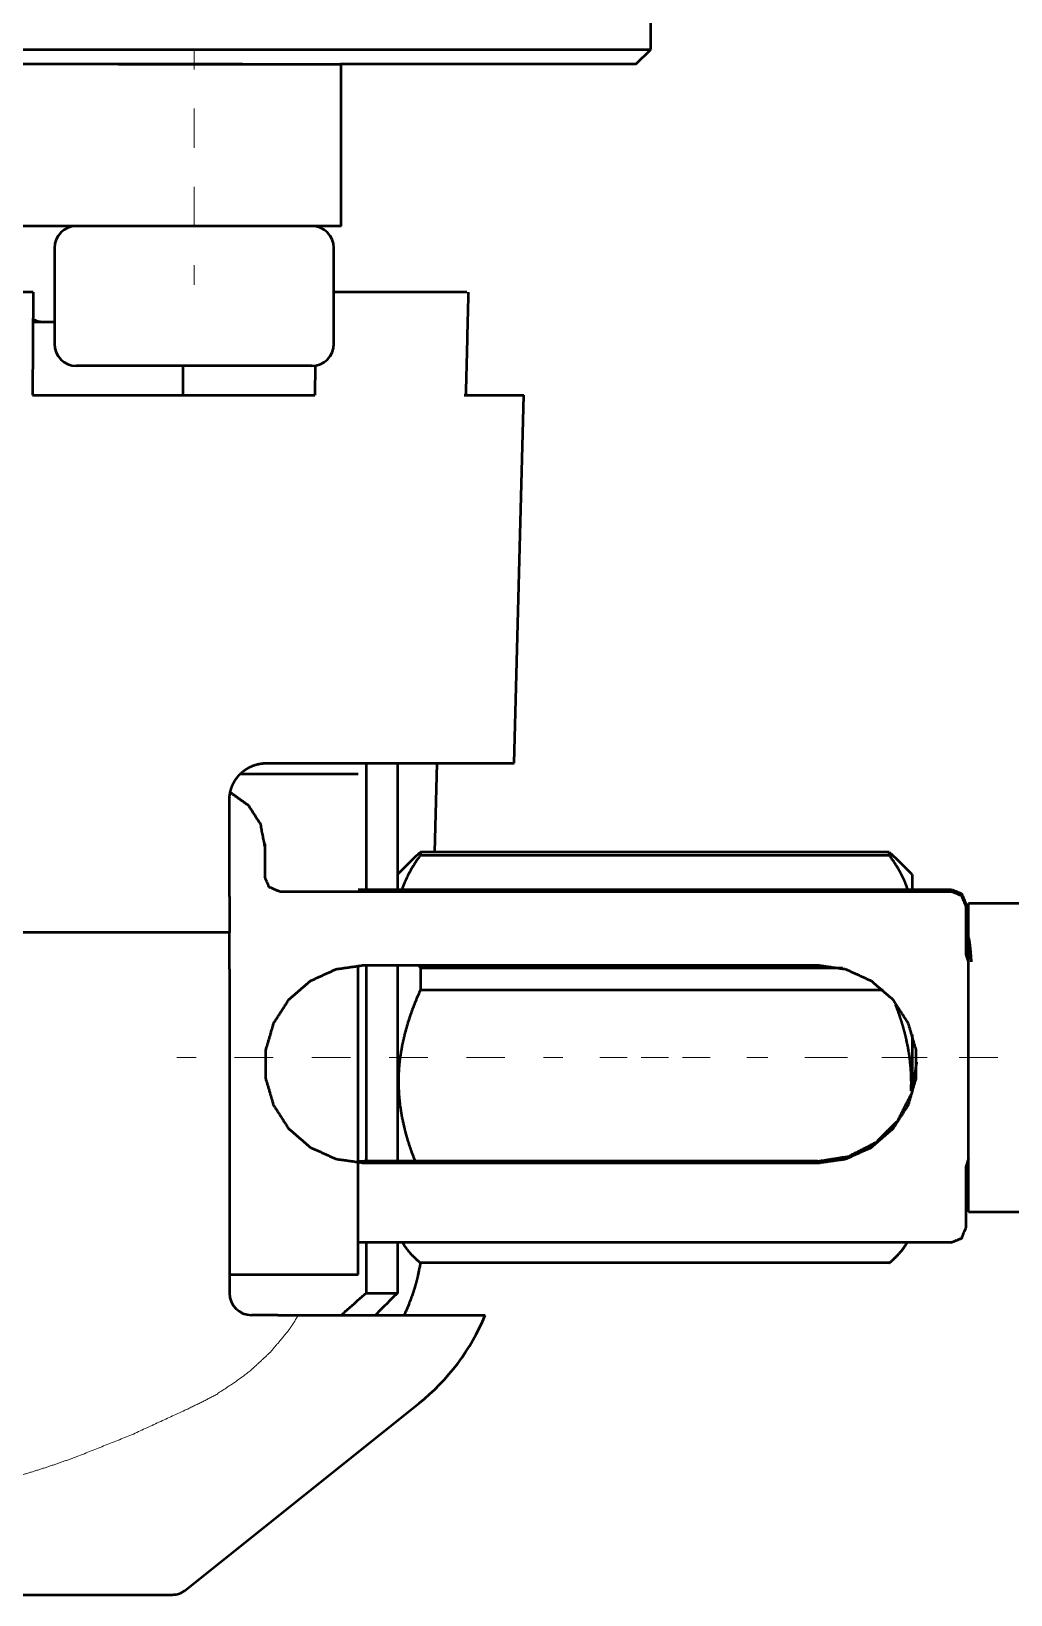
# Paper-space layout 'Layout1' of a CAD drawing. Header units: millimetres. Extents: x 0 to 420, y 0 to 297.
# Drawn here: x 167.64 to 194.27, y 109.82 to 152.31 of the extents above; entities that cross this region are included whole.
import ezdxf

# ---------------------------------------------------------------- set-up
doc = ezdxf.new("R2010")
doc.units = ezdxf.units.MM
doc.layers.add('170', color=7, linetype='Continuous', true_color=0xffffff)

psp = doc.layouts.get("Layout1")

# ---------------------------------------------------------------- linework, layer by layer
at = {"layer": '170', "color": 155, "linetype": 'Continuous', "lineweight": 50}
for p, q in [((184.478, 151.819), (184.478, 155.435)), ((184.078, 151.419), (184.478, 151.819)), ((176.064, 147.019), (176.064, 151.419)), ((170.012, 147.019), (154.014, 147.019)), ((168.264, 146.419), (168.264, 143.819)), ((175.864, 143.819), (175.864, 146.419)), ((167.686, 145.219), (167.665, 142.419)), ((171.754, 143.219), (171.754, 142.419)), ((175.357, 143.226), (175.342, 142.419)), ((180.765, 132.419), (181.027, 142.419)), ((176.738, 132.419), (176.738, 128.987)), ((177.591, 132.419), (177.591, 128.987)), ((178.605, 130.003), (178.676, 132.419)), ((176.523, 132.119), (173.318, 132.119)), ((173.987, 130.223), (173.987, 130.167)), ((173.987, 130.167), (173.987, 129.331)), ((178.028, 129.829), (177.591, 129.392)), ((178.028, 129.829), (177.591, 129.392)), ((190.965, 130.003), (178.218, 130.003)), ((190.965, 130.003), (178.218, 130.003)), ((178.218, 129.92), (190.965, 129.92)), ((178.218, 129.92), (190.965, 129.92)), ((190.965, 130.003), (191.154, 129.829)), ((190.965, 130.003), (191.154, 129.829)), ((191.591, 129.392), (191.153, 129.83)), ((191.591, 129.392), (191.153, 129.83)), ((174.387, 128.932), (192.65, 128.932)), ((176.523, 128.987), (192.65, 128.987)), ((193.05, 128.588), (193.05, 128.533)), ((193.05, 128.533), (193.05, 127.222)), ((199.118, 128.609), (193.118, 128.609)), ((193.076, 127.746), (193.05, 127.641)), ((193.118, 127.569), (193.05, 127.569)), ((193.118, 127.569), (193.05, 127.569)), ((193.05, 127.278), (193.118, 127.055)), ((193.05, 127.222), (193.118, 126.999)), ((173.024, 126.819), (173.024, 118.019)), ((176.523, 118.519), (176.523, 126.926)), ((176.687, 126.932), (189.016, 126.932)), ((176.738, 126.931), (176.738, 121.601)), ((177.591, 126.931), (177.591, 121.601)), ((178.156, 126.931), (178.218, 126.846)), ((178.156, 126.931), (178.218, 126.846)), ((189.692, 126.846), (178.218, 126.846)), ((189.692, 126.846), (178.218, 126.846)), ((178.218, 126.262), (190.797, 126.262)), ((178.218, 126.262), (190.797, 126.262)), ((189.016, 121.6), (176.687, 121.6)), ((189.016, 121.545), (176.687, 121.545)), ((193.118, 121.675), (193.05, 121.45)), ((193.05, 121.45), (193.05, 119.792)), ((193.118, 120.229), (199.118, 120.229)), ((192.65, 119.393), (176.523, 119.393)), ((176.738, 119.393), (176.738, 118.019)), ((177.591, 119.393), (177.591, 118.019)), ((190.965, 118.835), (178.218, 118.835)), ((190.965, 118.835), (178.218, 118.835)), ((173.024, 118.519), (176.523, 118.519)), ((174.337, 117.419), (173.624, 117.419)), ((171.839, 109.95), (178.178, 115.021))]:
    psp.add_line(p, q, dxfattribs=at)
at = {"layer": '170', "color": 193, "linetype": 'Continuous', "lineweight": 13}
for p, q in [((172.064, 151.805), (172.064, 151.273)), ((172.064, 150.209), (172.064, 149.144)), ((172.064, 148.08), (172.064, 147.015)), ((172.064, 145.951), (172.064, 145.419)), ((172.116, 124.419), (171.591, 124.419)), ((172.116, 124.419), (171.591, 124.419)), ((174.216, 124.419), (173.166, 124.419)), ((174.216, 124.419), (173.166, 124.419)), ((176.316, 124.419), (175.266, 124.419)), ((176.316, 124.419), (175.266, 124.419)), ((178.416, 124.419), (177.366, 124.419)), ((178.416, 124.419), (177.366, 124.419)), ((180.516, 124.419), (179.466, 124.419)), ((180.516, 124.419), (179.466, 124.419)), ((182.091, 124.419), (181.566, 124.419)), ((182.091, 124.419), (181.566, 124.419)), ((183.841, 124.419), (183.091, 124.419)), ((183.466, 124.419), (183.091, 124.419)), ((184.966, 124.419), (184.216, 124.419)), ((186.091, 124.419), (185.341, 124.419)), ((186.091, 124.419), (185.716, 124.419)), ((187.616, 124.419), (187.091, 124.419)), ((187.616, 124.419), (187.091, 124.419)), ((187.118, 124.419), (187.66, 124.419)), ((189.716, 124.419), (188.666, 124.419)), ((189.716, 124.419), (188.666, 124.419)), ((188.743, 124.419), (189.826, 124.419)), ((191.816, 124.419), (190.766, 124.419)), ((191.816, 124.419), (190.766, 124.419)), ((190.91, 124.419), (191.993, 124.419)), ((193.916, 124.419), (192.866, 124.419)), ((193.916, 124.419), (192.866, 124.419)), ((193.076, 124.419), (193.618, 124.419))]:
    psp.add_line(p, q, dxfattribs=at)
at = {"layer": '170', "color": 155, "linetype": 'Continuous', "lineweight": 13}
psp.add_line((193.05, 128.588), (193.05, 128.537), dxfattribs=at)
at = {"layer": '170', "color": 155, "linetype": 'Continuous', "lineweight": 50}
for centre, radius, start, end in [((168.864, 146.419), 0.6, 90, 180), ((175.264, 146.419), 0.6, 0, 90), ((167.951, 145.019), 0.6, 243.18, 270), ((168.864, 143.819), 0.6, 180, 270), ((175.264, 143.819), 0.6, 270, 0), ((173.624, 118.019), 0.6, 180, 270), ((174.43, 119.707), 6, 308.6598, 337.5846), ((171.464, 110.419), 0.6, 270, 308.6598)]:
    psp.add_arc(centre, radius, start, end, dxfattribs=at)
for points, knots in [([(140.478, 151.819), (140.916, 151.819), (142.214, 151.819), (144.319, 151.819), (147.148, 151.819), (150.588, 151.819), (154.502, 151.819), (158.733, 151.819), (163.114, 151.819), (167.47, 151.819), (171.626, 151.819), (173.578, 151.819)], [0, 0, 0.01324, 0.052442, 0.116044, 0.20151, 0.305435, 0.423676, 0.551522, 0.683876, 0.815465, 0.941044, 1, 1]), ([(173.578, 151.819), (177.268, 151.819), (180.317, 151.819), (181.56, 151.819), (183.412, 151.819), (184.002, 151.819), (184.478, 151.819)], [0, 0, 0.338505, 0.618293, 0.732271, 0.902224, 0.956356, 1, 1]), ([(173.376, 151.419), (171.46, 151.419), (167.379, 151.419), (163.103, 151.419), (158.801, 151.419), (154.647, 151.419), (152.676, 151.419), (149.048, 151.419), (145.955, 151.419), (143.521, 151.419), (141.842, 151.419), (140.986, 151.419), (140.878, 151.419)], [0, 0, 0.058956, 0.184535, 0.316124, 0.448478, 0.576324, 0.636951, 0.748591, 0.843762, 0.91867, 0.97033, 0.996683, 1, 1]), ([(170.012, 151.419), (172.044, 151.419), (174.082, 151.419)], [0, 0, 0.499317, 1, 1]), ([(174.082, 151.419), (174.904, 151.419), (175.929, 151.419), (176.064, 151.419)], [0, 0, 0.414456, 0.931904, 1, 1]), ([(184.078, 151.419), (183.656, 151.419), (182.404, 151.419), (180.372, 151.419), (177.64, 151.419), (176.044, 151.419)], [0, 0, 0.052591, 0.208371, 0.461244, 0.801311, 1, 1]), ([(174.082, 147.019), (173.1, 147.019), (170.99, 147.019), (170.012, 147.019)], [0, 0, 0.241331, 0.759687, 1, 1]), ([(176.064, 147.019), (175.929, 147.019), (174.904, 147.019), (174.082, 147.019)], [0, 0, 0.068096, 0.585544, 1, 1]), ([(167.686, 145.219), (165.639, 145.219), (161.451, 145.219), (157.315, 145.219)], [0, 0, 0.197368, 0.601188, 1, 1]), ([(179.475, 145.219), (178.481, 145.219), (175.864, 145.219)], [0, 0, 0.275336, 1, 1]), ([(173.294, 143.219), (172.427, 143.219), (170.679, 143.219), (169.355, 143.219), (168.864, 143.219)], [0, 0, 0.195651, 0.590386, 0.889075, 1, 1]), ([(175.264, 143.219), (174.726, 143.219), (173.294, 143.219)], [0, 0, 0.272912, 1, 1]), ([(167.665, 142.419), (169.773, 142.419), (173.639, 142.419), (175.342, 142.419)], [0, 0, 0.274487, 0.778153, 1, 1]), ([(179.406, 142.419), (180.109, 142.419), (180.924, 142.419), (181.027, 142.419)], [0, 0, 0.433843, 0.936623, 1, 1]), ([(179.458, 142.419), (179.458, 142.419), (179.454, 142.419), (179.444, 142.419), (179.406, 142.419)], [0, 0, 0.000789, 0.07574, 0.269034, 1, 1]), ([(173.024, 131.419), (173.03, 131.529), (173.048, 131.637), (173.062, 131.691), (173.078, 131.743), (173.097, 131.793), (173.118, 131.842), (173.142, 131.89), (173.168, 131.935), (173.182, 131.958), (173.196, 131.979), (173.211, 132.001), (173.226, 132.021), (173.258, 132.061), (173.291, 132.099), (173.326, 132.134), (173.362, 132.168), (173.437, 132.228), (173.516, 132.28), (173.556, 132.302), (173.597, 132.323), (173.639, 132.342), (173.681, 132.358), (173.766, 132.385), (173.852, 132.404), (173.938, 132.415), (174.024, 132.419)], [0, 0, 0.070454, 0.140276, 0.175259, 0.210096, 0.244473, 0.278461, 0.312172, 0.345699, 0.362405, 0.379015, 0.395472, 0.411802, 0.4441, 0.476021, 0.507673, 0.539064, 0.600548, 0.660438, 0.689984, 0.719345, 0.748454, 0.777199, 0.833772, 0.889536, 0.94493, 1, 1]), ([(174.024, 132.419), (176.862, 132.419), (178.994, 132.419), (180.316, 132.419), (180.765, 132.419)], [0, 0, 0.42094, 0.737278, 0.933501, 1, 1]), ([(173.987, 130.167), (173.873, 130.757), (173.549, 131.264), (173.059, 131.615)], [0, 0, 0.333095, 0.666393, 1, 1]), ([(178.218, 129.92), (178.089, 129.738), (177.974, 129.553), (177.872, 129.366), (177.785, 129.177), (177.716, 128.991)], [0, 0, 0.210002, 0.415359, 0.616239, 0.81309, 1, 1]), ([(178.218, 129.92), (178.089, 129.738), (177.974, 129.553), (177.872, 129.366), (177.785, 129.177), (177.716, 128.991)], [0, 0, 0.210002, 0.415359, 0.616239, 0.81309, 1, 1]), ([(178.028, 129.829), (178.028, 129.829), (178.058, 129.859), (178.089, 129.888), (178.152, 129.946), (178.218, 130.003)], [0, 0, 0.004368, 0.166197, 0.329938, 0.661968, 1, 1]), ([(178.028, 129.829), (178.028, 129.829), (178.058, 129.859), (178.089, 129.888), (178.152, 129.946), (178.218, 130.003)], [0, 0, 0.004368, 0.166197, 0.329938, 0.661968, 1, 1]), ([(191.466, 128.989), (191.402, 129.166), (191.361, 129.262), (191.315, 129.358), (191.265, 129.453), (191.212, 129.548), (191.094, 129.735), (190.965, 129.92)], [0, 0, 0.177186, 0.275693, 0.3755, 0.476725, 0.579301, 0.787629, 1, 1]), ([(191.466, 128.989), (191.402, 129.166), (191.361, 129.262), (191.315, 129.358), (191.265, 129.453), (191.212, 129.548), (191.094, 129.735), (190.965, 129.92)], [0, 0, 0.177186, 0.275693, 0.3755, 0.476725, 0.579301, 0.787629, 1, 1]), ([(174.387, 128.932), (174.104, 129.049), (173.987, 129.331)], [0, 0, 0.50044, 1, 1]), ([(173.024, 128.792), (173.024, 128.578), (173.024, 128.526), (173.024, 128.501), (173.024, 128.427), (173.024, 128.333), (173.024, 128.247), (173.024, 128.131), (173.024, 128.034), (173.024, 128.006), (173.024, 127.955), (173.024, 127.913), (173.024, 127.879), (173.024, 127.834), (173.024, 127.819)], [0, 0, 0.220063, 0.273171, 0.299439, 0.375768, 0.471445, 0.560458, 0.678911, 0.778823, 0.807934, 0.859599, 0.902996, 0.938391, 0.984717, 1, 1]), ([(192.65, 128.987), (192.933, 128.871), (193.05, 128.588)], [0, 0, 0.500447, 1, 1]), ([(193.05, 128.533), (192.933, 128.815), (192.65, 128.932)], [0, 0, 0.499553, 1, 1]), ([(193.118, 120.229), (193.118, 120.644), (193.118, 121.806), (193.118, 123.486), (193.118, 125.351), (193.118, 126.237), (193.118, 127.695), (193.118, 128.504), (193.118, 128.609)], [0, 0, 0.049517, 0.188255, 0.38874, 0.611261, 0.716942, 0.890915, 0.987463, 1, 1]), ([(173.024, 127.819), (171.44, 127.819), (167.954, 127.819), (164.195, 127.819), (160.35, 127.819), (156.611, 127.819), (153.165, 127.819), (151.607, 127.819)], [0, 0, 0.073985, 0.236712, 0.412236, 0.591777, 0.766357, 0.927244, 1, 1]), ([(193.113, 127.845), (193.08, 127.77), (193.057, 127.684), (193.044, 127.59)], [0, 0, 0.308615, 0.640936, 1, 1]), ([(193.075, 127.244), (193.054, 127.474), (193.051, 127.507)], [0, 0, 0.874832, 1, 1]), ([(193.097, 127.7), (193.106, 127.696), (193.119, 127.671), (193.132, 127.623), (193.144, 127.554), (193.155, 127.464), (193.166, 127.361), (193.176, 127.24), (193.192, 127.016)], [0, 0, 0.013595, 0.054102, 0.126253, 0.2262, 0.355508, 0.504924, 0.678654, 1, 1]), ([(176.687, 121.545), (175.926, 121.654), (175.227, 121.972), (174.646, 122.474), (174.231, 123.119), (174.014, 123.855), (174.014, 124.621), (174.231, 125.357), (174.646, 126.002), (175.227, 126.504), (175.926, 126.822), (176.687, 126.932)], [0, 0, 0.091015, 0.181997, 0.272923, 0.363786, 0.454601, 0.545399, 0.636215, 0.727078, 0.818003, 0.908985, 1, 1]), ([(189.016, 126.932), (189.776, 126.822), (190.475, 126.504), (191.056, 126.002), (191.472, 125.357), (191.688, 124.621), (191.688, 123.855), (191.472, 123.119), (191.056, 122.474), (190.475, 121.972), (189.776, 121.654), (189.016, 121.545)], [0, 0, 0.091015, 0.181998, 0.272921, 0.363784, 0.454601, 0.545399, 0.636215, 0.727078, 0.818002, 0.908984, 1, 1]), ([(178.218, 126.262), (178.089, 125.965), (177.974, 125.666), (177.872, 125.362), (177.785, 125.053), (177.714, 124.74), (177.662, 124.421), (177.652, 124.34), (177.643, 124.26), (177.635, 124.178), (177.629, 124.096), (177.621, 123.933), (177.618, 123.771), (177.628, 123.447), (177.658, 123.126), (177.709, 122.807), (177.78, 122.49), (177.8, 122.411), (177.821, 122.332), (177.844, 122.253), (177.867, 122.175), (177.917, 122.019), (177.971, 121.865), (178.073, 121.599)], [0, 0, 0.067019, 0.13378, 0.200376, 0.26694, 0.333655, 0.400754, 0.417625, 0.434542, 0.451518, 0.468535, 0.50249, 0.536281, 0.603517, 0.670552, 0.737657, 0.805077, 0.822005, 0.838969, 0.855963, 0.872961, 0.9069, 0.940798, 1, 1]), ([(178.218, 126.262), (178.089, 125.965), (177.974, 125.666), (177.872, 125.362), (177.785, 125.053), (177.714, 124.74), (177.662, 124.421), (177.652, 124.34), (177.643, 124.26), (177.635, 124.178), (177.629, 124.096), (177.621, 123.933), (177.618, 123.771), (177.628, 123.447), (177.658, 123.126), (177.709, 122.807), (177.78, 122.49), (177.8, 122.411), (177.821, 122.332), (177.844, 122.253), (177.867, 122.175), (177.917, 122.019), (177.971, 121.865), (178.073, 121.599)], [0, 0, 0.067019, 0.13378, 0.200376, 0.26694, 0.333655, 0.400754, 0.417625, 0.434542, 0.451518, 0.468535, 0.50249, 0.536281, 0.603517, 0.670552, 0.737657, 0.805077, 0.822005, 0.838969, 0.855963, 0.872961, 0.9069, 0.940798, 1, 1]), ([(191.558, 123.511), (191.562, 123.597), (191.564, 123.679), (191.565, 123.76), (191.554, 124.084), (191.523, 124.404), (191.472, 124.721), (191.402, 125.036), (191.361, 125.192), (191.315, 125.347), (191.265, 125.502), (191.212, 125.657), (191.14, 125.846)], [0, 0, 0.036306, 0.070433, 0.104468, 0.239817, 0.374404, 0.508798, 0.643484, 0.71107, 0.778871, 0.846941, 0.915227, 1, 1]), ([(191.558, 123.511), (191.562, 123.597), (191.564, 123.679), (191.565, 123.76), (191.554, 124.084), (191.523, 124.404), (191.472, 124.721), (191.402, 125.036), (191.361, 125.192), (191.315, 125.347), (191.265, 125.502), (191.212, 125.657), (191.14, 125.846)], [0, 0, 0.036306, 0.070433, 0.104468, 0.239817, 0.374404, 0.508798, 0.643484, 0.71107, 0.778871, 0.846941, 0.915227, 1, 1]), ([(189.016, 121.6), (189.85, 121.732), (190.603, 122.115), (191.2, 122.711), (191.583, 123.462), (191.715, 124.294)], [0, 0, 0.200233, 0.400377, 0.600376, 0.800232, 1, 1]), ([(176.523, 121.605), (176.605, 121.602), (176.687, 121.6)], [0, 0, 0.499979, 1, 1]), ([(193.051, 120.66), (193.09, 120.674), (193.12, 120.689)], [0, 0, 0.554705, 1, 1]), ([(192.65, 119.393), (192.933, 119.51), (193.05, 119.792)], [0, 0, 0.500447, 1, 1]), ([(177.729, 119.393), (177.781, 119.305), (177.823, 119.245), (177.869, 119.185), (177.893, 119.155), (177.919, 119.125), (177.945, 119.095), (177.972, 119.066), (178.089, 118.949), (178.218, 118.835)], [0, 0, 0.137276, 0.235352, 0.336419, 0.388113, 0.440585, 0.493852, 0.547852, 0.769537, 1, 1]), ([(177.729, 119.393), (177.781, 119.305), (177.823, 119.245), (177.869, 119.185), (177.893, 119.155), (177.919, 119.125), (177.945, 119.095), (177.972, 119.066), (178.089, 118.949), (178.218, 118.835)], [0, 0, 0.137276, 0.235352, 0.336419, 0.388113, 0.440585, 0.493852, 0.547852, 0.769537, 1, 1]), ([(190.965, 118.835), (191.094, 118.95), (191.21, 119.066), (191.312, 119.184), (191.399, 119.303), (191.453, 119.393)], [0, 0, 0.231846, 0.452491, 0.66173, 0.859714, 1, 1]), ([(190.965, 118.835), (191.094, 118.95), (191.21, 119.066), (191.312, 119.184), (191.399, 119.303), (191.453, 119.393)], [0, 0, 0.231846, 0.452491, 0.66173, 0.859714, 1, 1]), ([(177.781, 117.419), (177.891, 117.67), (177.99, 117.927), (178.013, 117.992), (178.034, 118.058), (178.055, 118.124), (178.076, 118.19), (178.113, 118.324), (178.148, 118.457), (178.225, 118.834)], [0, 0, 0.184318, 0.369346, 0.415776, 0.462289, 0.508898, 0.555535, 0.648602, 0.741437, 1, 1]), ([(176.065, 117.419), (176.402, 117.718), (176.738, 118.019)], [0, 0, 0.500011, 1, 1]), ([(174.337, 117.419), (174.589, 117.419), (174.833, 117.419), (174.95, 117.419), (175.111, 117.419), (175.162, 117.419), (175.255, 117.419)], [0, 0, 0.274742, 0.540475, 0.667372, 0.843619, 0.898374, 1, 1]), ([(175.255, 117.419), (177.822, 117.419), (179.429, 117.419), (179.976, 117.419)], [0, 0, 0.543667, 0.884096, 1, 1]), ([(162.557, 109.819), (165.315, 109.819), (167.798, 109.819), (169.767, 109.819), (170.496, 109.819), (171.355, 109.819), (171.464, 109.819)], [0, 0, 0.30967, 0.58848, 0.809451, 0.891282, 0.987731, 1, 1])]:
    psp.add_open_spline(points, degree=1, knots=knots, dxfattribs=at)
for points in [[(179.458, 142.419), (179.527, 145.218)], [(167.68, 144.419), (168.264, 144.419)], [(173.024, 128.792), (173.024, 131.419)], [(178.218, 130.003), (178.218, 129.92)], [(178.218, 130.003), (178.218, 129.92)], [(190.965, 129.92), (190.965, 130.003)], [(190.965, 129.92), (190.965, 130.003)], [(191.591, 129.392), (191.591, 128.987)], [(191.591, 129.392), (191.591, 128.987)], [(173.024, 126.819), (173.024, 127.319), (173.024, 127.819)], [(178.218, 126.846), (178.218, 126.262)], [(178.218, 126.846), (178.218, 126.262)], [(191.591, 125.047), (191.591, 123.486)], [(191.591, 125.047), (191.591, 123.486)], [(176.738, 118.019), (177.591, 118.019)], [(177.591, 118.019), (176.991, 117.419)]]:
    psp.add_open_spline(points, degree=1, dxfattribs=at)
at = {"layer": '170', "color": 155, "linetype": 'Continuous', "lineweight": 13}
for points, knots in [([(172.7, 115.289), (173.165, 115.585), (173.603, 115.916), (174.147, 116.421), (174.62, 116.988), (174.765, 117.2), (174.9, 117.419)], [0, 0, 0.178013, 0.355688, 0.595276, 0.833964, 0.916964, 1, 1]), ([(152.241, 115.275), (152.628, 115.079), (153.016, 114.888), (154.489, 114.208), (155.991, 113.6), (157.529, 113.083), (159.112, 112.68), (159.926, 112.528), (160.75, 112.415), (161.576, 112.345), (162.399, 112.319), (164.035, 112.398), (165.658, 112.643), (166.467, 112.824), (167.269, 113.039), (168.061, 113.285), (168.839, 113.556), (170.364, 114.166), (171.852, 114.849), (172.281, 115.059), (172.708, 115.275)], [0, 0, 0.020134, 0.040252, 0.115693, 0.191034, 0.266499, 0.342501, 0.380972, 0.419678, 0.458227, 0.496506, 0.572663, 0.649011, 0.687519, 0.726173, 0.764698, 0.803041, 0.879394, 0.955562, 0.97778, 1, 1])]:
    psp.add_open_spline(points, degree=1, knots=knots, dxfattribs=at)

doc.saveas('drawing.dxf')
